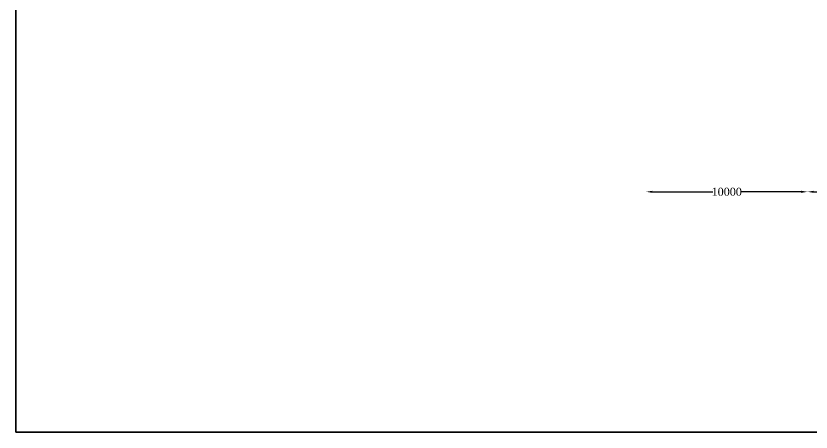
# Model space of a CAD drawing. Header units: millimetres. Extents: x -109570 to 262268, y -246061 to 108364.
# Drawn here: x -1065 to 48583, y 3749 to 29710 of the extents above; entities that cross this region are included whole.
import ezdxf

# ---------------------------------------------------------------- set-up
doc = ezdxf.new("R2010")
doc.units = ezdxf.units.MM
doc.header["$MEASUREMENT"] = 0
doc.header["$PDMODE"] = 33
doc.header["$PDSIZE"] = 500
doc.layers.add('DIM', color=5, linetype='Continuous')
doc.layers.add('TITLE', color=7, linetype='Continuous')
doc.styles.get("Standard").update_dxf_attribs({"font": 'TIMES.TTF', "height": 500})
doc.dimstyles.get("Standard").update_dxf_attribs({"dimtxt": 500, "dimasz": 400, "dimexe": 0.18, "dimexo": 0.0625, "dimgap": 0.09, "dimtad": 0, "dimdec": 0, "dimzin": 0, "dimdsep": 46, "dimtxsty": 'Standard', "dimcen": 0.09, "dimse1": 1, "dimse2": 1, "dimclrd": 5, "dimclre": 5, "dimclrt": 4, "dimadec": 0, "dimazin": 0, "dimtfac": 1, "dimtdec": 0, "dimtofl": 0, "dimtmove": 0, "dimatfit": 3, "dimfxl": 1, "dimtolj": 1, "dimtzin": 0, "dimarcsym": 0})

# ---------------------------------------------------------------- blocks, each defined once
blk = doc.blocks.new('*D106')
at = {"layer": 'Defpoints', "color": 0}
for p in [(38277, 18747), (48354, 18747), (48354, 18738)]:
    blk.add_point(p, dxfattribs=at)
at = {"layer": 'DIM', "color": 5, "lineweight": -2}
for p, q in [((38677, 18738), (42449, 18738)), ((47954, 18738), (44182, 18738))]:
    blk.add_line(p, q, dxfattribs=at)
at = {"layer": 'DIM', "color": 5}
for points in [[(38677, 18804), (38677, 18671), (38277, 18738)], [(47954, 18804), (47954, 18671), (48354, 18738)]]:
    blk.add_solid(points, dxfattribs=at)
at = {"layer": 'DIM', "color": 4, "insert": (43316, 18738), "char_height": 500, "attachment_point": 5}
blk.add_mtext('\\A1;10000', dxfattribs=at)
blk = doc.blocks.new('*D107')
at = {"layer": 'Defpoints', "color": 0}
for p in [(48354, 18747), (74387, 18738), (74387, 18320)]:
    blk.add_point(p, dxfattribs=at)
at = {"layer": 'DIM', "color": 5, "lineweight": -2}
for p, q in [((48754, 18738), (60468, 18738)), ((73987, 18738), (62272, 18738))]:
    blk.add_line(p, q, dxfattribs=at)
at = {"layer": 'DIM', "color": 5}
for points in [[(48754, 18804), (48754, 18671), (48354, 18738)], [(73987, 18804), (73987, 18671), (74387, 18738)]]:
    blk.add_solid(points, dxfattribs=at)
at = {"layer": 'DIM', "color": 4, "insert": (61370, 18738), "char_height": 500, "attachment_point": 5}
blk.add_mtext('\\A1;26000', dxfattribs=at)

msp = doc.modelspace()

# ---------------------------------------------------------------- linework, layer by layer
at = {"layer": 'TITLE', "lineweight": 35}
msp.add_lwpolyline([(-1064.9, 108246.2), (262267.9, 108246.2), (262267.9, 3748.5), (-1064.9, 3748.5)], close=True, dxfattribs=at)

# ---------------------------------------------------------------- dimensions: what is measured, and where the dimension line sits
at = {"layer": 'DIM'}
dim = msp.add_linear_dim(base=(48354.1, 18737.8), p1=(38276.9, 18747.1), p2=(48354.1, 18747.1), text='10000', dimstyle='Standard', dxfattribs=at)
dim.commit()
dim.dimension.update_dxf_attribs({"geometry": '*D106', "text_midpoint": (43315.5, 18737.8)})
dim = msp.add_linear_dim(base=(74386.6, 18737.8), p1=(48354.1, 18747.1), p2=(74386.6, 18320), text='26000', dimstyle='Standard', override={"dimtmove": 1}, dxfattribs=at)
dim.commit()
dim.dimension.update_dxf_attribs({"geometry": '*D107', "text_midpoint": (61370.3, 18737.8)})

doc.saveas('drawing.dxf')
